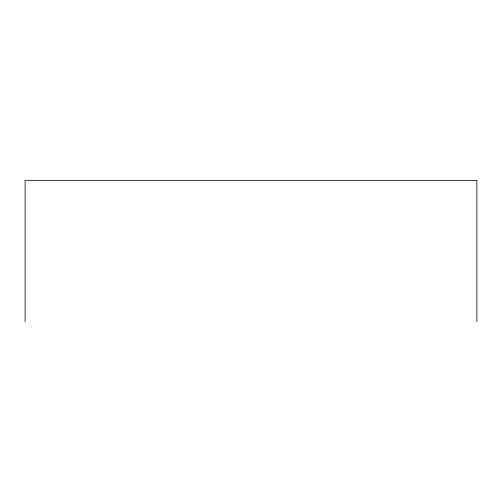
<?xml version="1.0" encoding="UTF-8"?>
<svg xmlns="http://www.w3.org/2000/svg" width="502" height="502" viewBox="0 0 502 502"><rect width="100%" height="100%" fill="white"/><g stroke="black" fill="none" stroke-linecap="round" stroke-linejoin="round"><path stroke-width="0.75" d="M476.9 321.65L476.9 180.35L25.1 180.35L25.1 321.65"/></g></svg>
